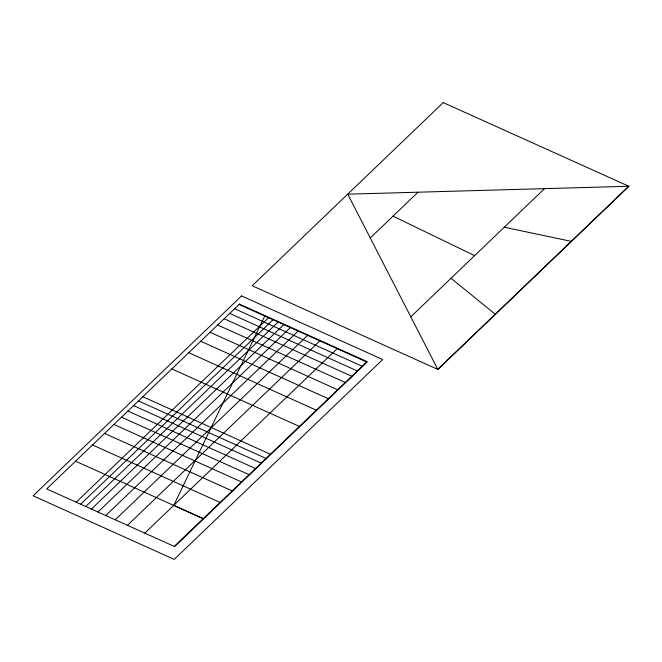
<?xml version="1.0" encoding="UTF-8"?>
<svg xmlns="http://www.w3.org/2000/svg" width="662" height="662" viewBox="0 0 662 662"><rect width="100%" height="100%" fill="white"/><g stroke="black" fill="none" stroke-linecap="round" stroke-linejoin="round"><path stroke-width="0.99" d="M264.742 316.055L173.767 505.338L203.251 518.627M76.163 502.201L268.54 317.76M80.648 504.221L273.025 319.779M85.737 506.513L278.114 322.071M370.273 237.956L417.97 192.228M91.422 509.078L283.799 324.637M97.976 512.032L290.353 327.591M105.738 515.533L298.107 331.091M115.213 519.802L307.59 335.361M127.46 525.322L319.837 340.88M144.779 533.133L337.165 348.692M410.837 316.808L544.478 188.678M174.263 546.415L366.64 361.973L239.056 304.47M504.279 227.215L571.256 241.365M234.596 308.749L362.18 366.252M229.714 313.432L357.29 370.935M224.153 318.761L351.729 376.264M217.657 324.984L345.241 382.487M210.077 332.258L337.661 389.761M200.727 341.228L328.302 398.731M188.761 352.697L316.337 410.2M171.822 368.941L299.398 426.444M142.835 396.728L270.41 454.231M138.449 400.932L266.033 458.435M133.559 405.616L261.142 463.119M127.915 411.028L255.499 468.531M121.51 417.168L249.094 474.671M113.93 424.441L241.506 481.944M104.571 433.411L232.155 490.914M92.523 444.963L220.107 502.466M75.584 461.199L203.168 518.702M393.029 216.143L474.621 255.656M451.029 278.272L495.25 314.243M241.572 295.931L33.1 495.797L174.214 559.398L382.686 359.532L241.572 295.931M443.217 102.602L252.189 285.744L437.872 369.437L628.9 186.287L443.217 102.602M239.445 304.106L46.679 488.912L174.66 546.597L367.418 361.783L239.445 304.106M628.726 186.27L437.789 369.338L347.757 194.181L628.726 186.27"/></g></svg>
